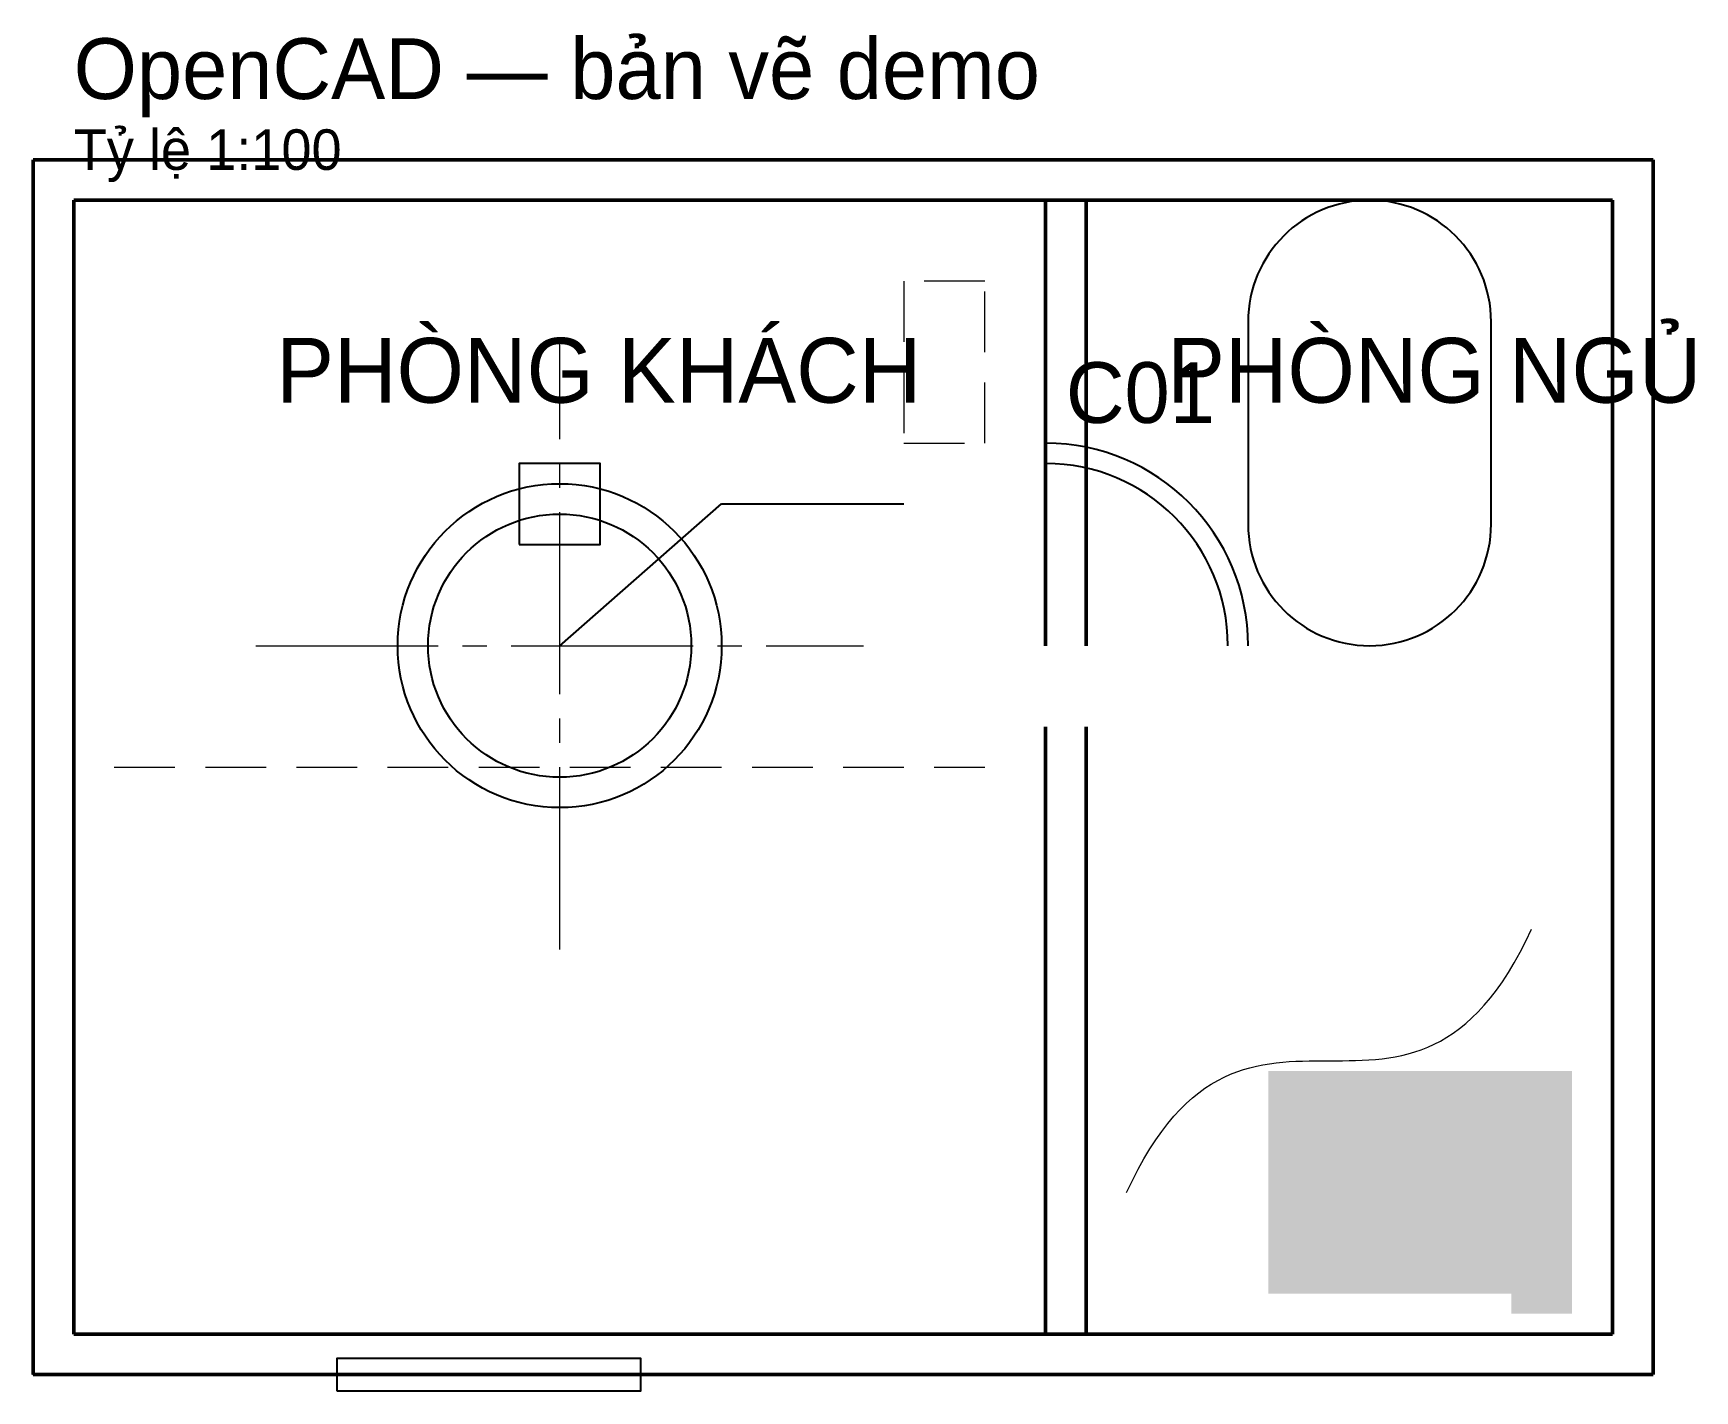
# Model space of a CAD drawing. Extents: x 0 to 8206, y -80 to 6625.
import ezdxf

# ---------------------------------------------------------------- set-up
doc = ezdxf.new("R2010")
doc.units = 0
doc.linetypes.add('CENTER', pattern=[1260, 900, -120, 120, -120])
doc.linetypes.add('DASHED', pattern=[450, 300, -150])
for name, color, linetype, lineweight in [('AXIS', 6, 'CENTER', 13), ('DIM', 1, 'Continuous', 13), ('FURNITURE', 3, 'Continuous', 25), ('HIDDEN', 5, 'DASHED', 18), ('NOTES', 2, 'Continuous', 18), ('OPENINGS', 4, 'Continuous', 25), ('WALLS', 7, 'Continuous', 50)]:
    doc.layers.add(name, color=color, linetype=linetype, lineweight=lineweight)
doc.dimstyles.get("Standard").update_dxf_attribs({"dimtxt": 0.18, "dimasz": 0.18, "dimexe": 1.25, "dimexo": 0.625, "dimtad": 1, "dimdsep": 46, "dimtxsty": 'Standard', "dimcen": 0.09, "dimadec": 0, "dimazin": 0, "dimtfac": 1, "dimtofl": 0, "dimtmove": 0, "dimatfit": 3, "dimfxl": 1, "dimarcsym": 0})

# ---------------------------------------------------------------- blocks, each defined once
blk = doc.blocks.new('CUA')
at = {"layer": 'OPENINGS'}
blk.add_line((0, 0), (0, 900), dxfattribs=at)
blk.add_arc((0, 0), 900, 0, 90, dxfattribs=at)
blk.add_attdef('SO_CUA', (0, 1100), '', height=250, dxfattribs=at)
blk = doc.blocks.new('GHE')
at = {"layer": 'FURNITURE'}
blk.add_lwpolyline([(-200, -200), (200, -200), (200, 200), (-200, 200)], close=True, dxfattribs=at)

msp = doc.modelspace()

# ---------------------------------------------------------------- hatches: boundary and pattern name
at = {"layer": 'FURNITURE'}
msp.add_hatch(color=256, dxfattribs=at).paths.add_polyline_path([(6100, 400), (7600, 400), (7600, 1500), (6100, 1500)], flags=0)
at = {"layer": 'HIDDEN'}
h = msp.add_hatch(dxfattribs=at)
h.set_pattern_fill('CONCRETE', color=256, scale=40, style=0, pattern_type=0)
h.set_pattern_definition([])
h.paths.add_polyline_path([(600, 600), (1600, 600), (1600, 1600), (600, 1600)], flags=0)

# ---------------------------------------------------------------- linework, layer by layer
at = {"layer": 'AXIS'}
for p, q in [((2600, 2100), (2600, 5100)), ((1100, 3600), (4100, 3600))]:
    msp.add_line(p, q, dxfattribs=at)
at = {"layer": 'DIM'}
msp.add_point((0, 0), dxfattribs=at)
at = {"layer": 'FURNITURE'}
msp.add_lwpolyline([(6000, 4200, 1), (7200, 4200), (7200, 5200, 1), (6000, 5200)], format="xyb", close=True, dxfattribs=at)
for radius in [800, 650]:
    msp.add_circle((2600, 3600), radius, dxfattribs=at)
msp.add_solid([(7300, 300), (7600, 300), (7300, 600), (7600, 600)], dxfattribs=at)
at = {"layer": 'HIDDEN'}
for p, q in [((4700, 5400), (4300, 5400)), ((4300, 5400), (4300, 4600)), ((4700, 4600), (4700, 5400)), ((4300, 4600), (4700, 4600)), ((400, 3000), (4700, 3000))]:
    msp.add_line(p, q, dxfattribs=at)
at = {"layer": 'NOTES'}
msp.add_open_spline([(5400, 900), (6000, 2200), (6800, 900), (7400, 2200)], degree=3, dxfattribs=at)
at = {"layer": 'OPENINGS'}
msp.add_lwpolyline([(1500, -80), (3000, -80), (3000, 80), (1500, 80)], close=True, dxfattribs=at)
msp.add_arc((5000, 3600), 1000, 0, 90, dxfattribs=at)
at = {"layer": 'WALLS'}
for p, q in [((8000, 6000), (0, 6000)), ((0, 6000), (0, 0)), ((8000, 0), (8000, 6000)), ((7800, 5800), (200, 5800)), ((200, 5800), (200, 200)), ((5000, 3600), (5000, 5800)), ((5200, 3600), (5200, 5800)), ((7800, 200), (7800, 5800)), ((5000, 200), (5000, 3200)), ((5200, 200), (5200, 3200)), ((200, 200), (7800, 200)), ((0, 0), (8000, 0))]:
    msp.add_line(p, q, dxfattribs=at)

# ---------------------------------------------------------------- block references
at = {"layer": 'FURNITURE'}
msp.add_blockref('GHE', (2600, 4300), dxfattribs=at)
at = {"layer": 'OPENINGS'}
ref = msp.add_blockref('CUA', (5000, 3600), dxfattribs=at)
ref.add_attrib('SO_CUA', 'C01', (5100, 4700), dxfattribs={"height": 300})

# ---------------------------------------------------------------- texts
at = {"layer": 'NOTES'}
for s, height, p in [('OpenCAD — bản vẽ demo', 300, (200, 6300)), ('Tỷ lệ 1:100', 200, (200, 5950)), ('PHÒNG KHÁCH', 320, (1200, 4800)), ('PHÒNG NGỦ', 320, (5600, 4800))]:
    msp.add_text(s, height=height, dxfattribs=at).set_placement(p)

# ---------------------------------------------------------------- leaders
msp.add_leader([(2600, 3600), (3400, 4300), (4300, 4300)], dimstyle='Standard', dxfattribs=at)

doc.saveas('drawing.dxf')
